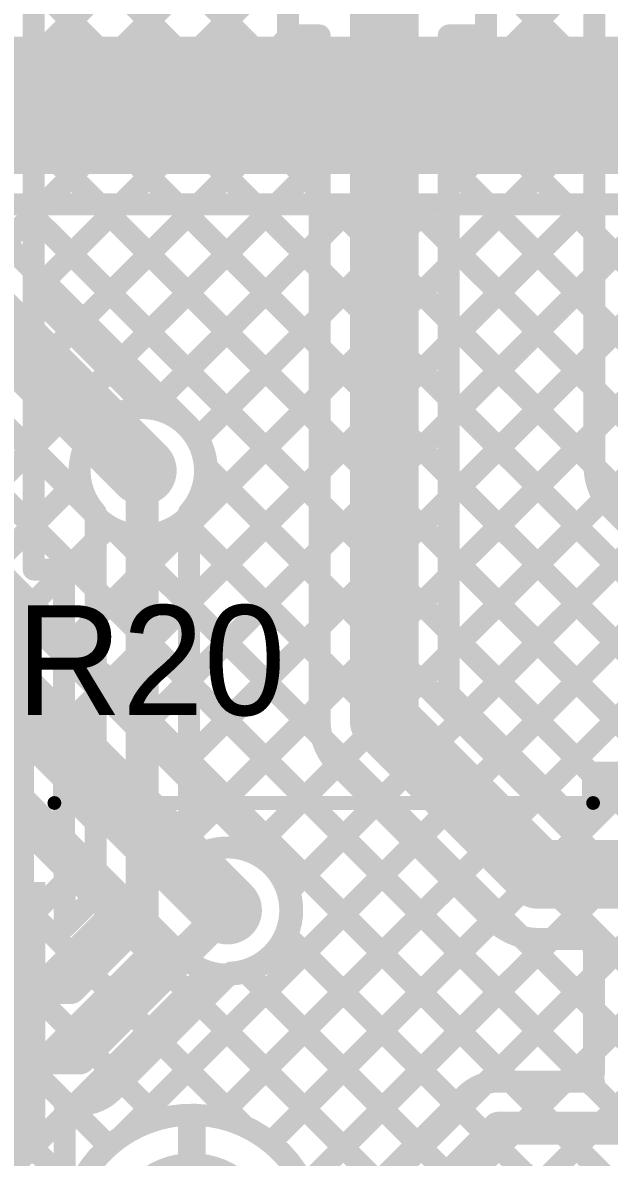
# Model space of a CAD drawing. Header units: millimetres. Extents: x 3.9 to 7.44, y 1.03 to 3.16.
# Drawn here: x 5.5685 to 5.7819, y 2.344 to 2.7571 of the extents above; entities that cross this region are included whole.
import ezdxf

# ---------------------------------------------------------------- set-up
doc = ezdxf.new("R2010")
doc.units = ezdxf.units.MM
doc.header["$MEASUREMENT"] = 0
for name, color, linetype in [('BottomLayer', 5, 'Continuous'), ('MultiLayer', 9, 'Continuous'), ('TopLayer', 1, 'Continuous'), ('TopOverlay', 2, 'Continuous'), ('TopPaste', 8, 'Continuous'), ('TopSolder', 216, 'Continuous'), ('ViaHoleLayer', 16, 'Continuous')]:
    doc.layers.add(name, color=color, linetype=linetype)

# ---------------------------------------------------------------- blocks, each defined once
blk = doc.blocks.new('PIC16F15355_I_SS_36')
at = {"layer": 'TopLayer'}
for points in [[(-0.10728, 0.1752), (-0.17618, 0.1752), (-0.10728, 0.15748), (-0.17618, 0.15748)], [(-0.10728, 0.14961), (-0.17618, 0.14961), (-0.10728, 0.13189), (-0.17618, 0.13189)], [(-0.10728, 0.12402), (-0.17618, 0.12402), (-0.10728, 0.1063), (-0.17618, 0.1063)], [(-0.10728, 0.09843), (-0.17618, 0.09843), (-0.10728, 0.08071), (-0.17618, 0.08071)]]:
    blk.add_solid(points, dxfattribs=at)
at = {"layer": 'TopOverlay', "const_width": 0.005}
blk.add_lwpolyline([(-0.1, 0.208), (0.096, 0.208)], dxfattribs=at)
at = {"layer": 'TopOverlay', "const_width": 0.0025}
for points in [[(-0.10125, 0.208, 1), (-0.09875, 0.208, 1)], [(0.09475, 0.208, 1), (0.09725, 0.208, 1)]]:
    blk.add_lwpolyline(points, format="xyb", close=True, dxfattribs=at)
at = {"layer": 'TopPaste'}
for points in [[(-0.10728, 0.1752), (-0.17618, 0.1752), (-0.10728, 0.15748), (-0.17618, 0.15748)], [(-0.10728, 0.14961), (-0.17618, 0.14961), (-0.10728, 0.13189), (-0.17618, 0.13189)], [(-0.10728, 0.12402), (-0.17618, 0.12402), (-0.10728, 0.1063), (-0.17618, 0.1063)], [(-0.10728, 0.09843), (-0.17618, 0.09843), (-0.10728, 0.08071), (-0.17618, 0.08071)]]:
    blk.add_solid(points, dxfattribs=at)
at = {"layer": 'TopSolder'}
for points in [[(-0.10328, 0.1792), (-0.18018, 0.1792), (-0.10328, 0.15348), (-0.18018, 0.15348)], [(-0.10328, 0.15361), (-0.18018, 0.15361), (-0.10328, 0.12789), (-0.18018, 0.12789)], [(-0.10328, 0.12802), (-0.18018, 0.12802), (-0.10328, 0.1023), (-0.18018, 0.1023)], [(-0.10328, 0.10243), (-0.18018, 0.10243), (-0.10328, 0.07671), (-0.18018, 0.07671)]]:
    blk.add_solid(points, dxfattribs=at)

msp = doc.modelspace()

# ---------------------------------------------------------------- linework, layer by layer
at = {"layer": 'BottomLayer'}
for points, const_width in [([(5.485, 2.727), (6.464, 2.727)], 0.05), ([(5.54823, 2.691), (5.97271, 2.691)], 0.008), ([(5.54823, 2.691), (5.62862, 2.61062)], 0.008), ([(5.56211, 2.67712), (5.576, 2.691)], 0.008), ([(5.56211, 2.67712), (5.576, 2.691)], 0.008), ([(5.56801, 2.691), (5.968, 2.29101)], 0.008), ([(5.57626, 2.66298), (5.60428, 2.691)], 0.008), ([(5.58248, 2.52778), (5.7457, 2.691)], 0.008), ([(5.5904, 2.64883), (5.63256, 2.691)], 0.008), ([(5.59629, 2.691), (5.968, 2.31929)], 0.008), ([(5.59662, 2.51363), (5.77399, 2.691)], 0.008), ([(5.60409, 2.35139), (5.94369, 2.691)], 0.008), ([(5.60454, 2.63469), (5.66085, 2.691)], 0.008), ([(5.61076, 2.49949), (5.80227, 2.691)], 0.008), ([(5.61868, 2.62055), (5.68913, 2.691)], 0.008), ([(5.62458, 2.691), (5.968, 2.34758)], 0.008), ([(5.6249, 2.48535), (5.83055, 2.691)], 0.008), ([(5.63228, 2.60587), (5.71742, 2.691)], 0.008), ([(5.63905, 2.47121), (5.85884, 2.691)], 0.008), ([(5.63947, 2.3585), (5.97198, 2.691)], 0.008), ([(5.65286, 2.691), (5.968, 2.37586)], 0.008), ([(5.65319, 2.45707), (5.88712, 2.691)], 0.008), ([(5.66544, 2.44104), (5.91541, 2.691)], 0.008), ([(5.68114, 2.691), (5.968, 2.40414)], 0.008), ([(5.70943, 2.691), (5.968, 2.43243)], 0.008), ([(5.73771, 2.691), (5.968, 2.46071)], 0.008), ([(5.766, 2.691), (5.968, 2.489)], 0.008), ([(5.531, 2.675), (5.612, 2.594)], 0.025), ([(5.65862, 2.34936), (5.96247, 2.65321)], 0.008), ([(5.46609, 2.6515), (5.84259, 2.275)], 0.008), ([(5.49437, 2.6515), (5.85938, 2.28649)], 0.008), ([(5.52127, 2.6515), (5.59538, 2.57738)], 0.008), ([(5.67109, 2.33354), (5.968, 2.63046)], 0.008), ([(5.54005, 2.5702), (5.57131, 2.60146)], 0.008), ([(5.67527, 2.30944), (5.968, 2.60217)], 0.008), ([(5.63547, 2.59526), (5.91844, 2.31229)], 0.008), ([(5.52266, 2.5876), (5.65964, 2.45062)], 0.008), ([(5.55419, 2.55606), (5.58545, 2.58732)], 0.008), ([(5.50602, 2.571), (5.64302, 2.434)], 0.025), ([(5.62674, 2.5757), (5.88775, 2.31469)], 0.008), ([(5.56834, 2.54192), (5.60013, 2.57372)], 0.008), ([(5.60084, 2.57332), (5.87003, 2.30413)], 0.008), ([(5.66911, 2.275), (5.968, 2.57389)], 0.008), ([(5.40038, 2.5475), (5.59983, 2.34805)], 0.008), ([(5.42867, 2.5475), (5.61822, 2.35795)], 0.008), ([(5.45695, 2.5475), (5.64921, 2.35524)], 0.008), ([(5.48524, 2.5475), (5.75774, 2.275)], 0.008), ([(5.49629, 2.5475), (5.6264, 2.41738)], 0.008), ([(5.6974, 2.275), (5.968, 2.5456)], 0.008), ([(5.38627, 2.275), (5.57753, 2.46626)], 0.008), ([(5.46337, 2.45623), (5.58803, 2.33157)], 0.008), ([(5.41455, 2.275), (5.59167, 2.45212)], 0.008), ([(5.44284, 2.275), (5.60581, 2.43797)], 0.008), ([(5.47112, 2.275), (5.61995, 2.42383)], 0.008), ([(5.6646, 2.4247), (5.8143, 2.275)], 0.008), ([(5.49941, 2.275), (5.63599, 2.41158)], 0.008), ([(5.64958, 2.41144), (5.78602, 2.275)], 0.008), ([(5.63, 2.314), (5.63, 2.3555)], 0.01)]:
    msp.add_lwpolyline(points, dxfattribs=dict(at, const_width=const_width))
for points, const_width in [([(5.56601, 2.691, 1), (5.57001, 2.691, 1)], 0.004), ([(5.574, 2.691, 1), (5.578, 2.691, 1)], 0.004), ([(5.574, 2.691, 1), (5.578, 2.691, 1)], 0.004), ([(5.59429, 2.691, 1), (5.59829, 2.691, 1)], 0.004), ([(5.60228, 2.691, 1), (5.60628, 2.691, 1)], 0.004), ([(5.62258, 2.691, 1), (5.62658, 2.691, 1)], 0.004), ([(5.63056, 2.691, 1), (5.63456, 2.691, 1)], 0.004), ([(5.65086, 2.691, 1), (5.65486, 2.691, 1)], 0.004), ([(5.65885, 2.691, 1), (5.66285, 2.691, 1)], 0.004), ([(5.67914, 2.691, 1), (5.68314, 2.691, 1)], 0.004), ([(5.68713, 2.691, 1), (5.69113, 2.691, 1)], 0.004), ([(5.70743, 2.691, 1), (5.71143, 2.691, 1)], 0.004), ([(5.71542, 2.691, 1), (5.71942, 2.691, 1)], 0.004), ([(5.73571, 2.691, 1), (5.73971, 2.691, 1)], 0.004), ([(5.7437, 2.691, 1), (5.7477, 2.691, 1)], 0.004), ([(5.764, 2.691, 1), (5.768, 2.691, 1)], 0.004), ([(5.77199, 2.691, 1), (5.77599, 2.691, 1)], 0.004), ([(5.57426, 2.66298, 1), (5.57826, 2.66298, 1)], 0.004), ([(5.5884, 2.64883, 1), (5.5924, 2.64883, 1)], 0.004), ([(5.60254, 2.63469, 1), (5.60654, 2.63469, 1)], 0.004), ([(5.61668, 2.62055, 1), (5.62068, 2.62055, 1)], 0.004), ([(5.62662, 2.61062, 1), (5.63062, 2.61062, 1)], 0.004), ([(5.62662, 2.61062, 1), (5.63062, 2.61062, 1)], 0.004), ([(5.63028, 2.60587, 1), (5.63428, 2.60587, 1)], 0.004), ([(5.56931, 2.60146, 1), (5.57331, 2.60146, 1)], 0.004), ([(5.60575, 2.594, 1), (5.61825, 2.594, 1)], 0.0125), ([(5.60609, 2.594, 1), (5.61791, 2.594, 1)], 0.01181), ([(5.63347, 2.59526, 1), (5.63747, 2.59526, 1)], 0.004), ([(5.6335, 2.594, 1), (5.6375, 2.594, 1)], 0.004), ([(5.6335, 2.594, 1), (5.6375, 2.594, 1)], 0.004), ([(5.58345, 2.58732, 1), (5.58745, 2.58732, 1)], 0.004), ([(5.59338, 2.57738, 1), (5.59738, 2.57738, 1)], 0.004), ([(5.59338, 2.57738, 1), (5.59738, 2.57738, 1)], 0.004), ([(5.62474, 2.5757, 1), (5.62874, 2.5757, 1)], 0.004), ([(5.59813, 2.57372, 1), (5.60213, 2.57372, 1)], 0.004), ([(5.59884, 2.57332, 1), (5.60284, 2.57332, 1)], 0.004), ([(5.56634, 2.54192, 1), (5.57034, 2.54192, 1)], 0.004), ([(5.58048, 2.52778, 1), (5.58448, 2.52778, 1)], 0.004), ([(5.59462, 2.51363, 1), (5.59862, 2.51363, 1)], 0.004), ([(5.60876, 2.49949, 1), (5.61276, 2.49949, 1)], 0.004), ([(5.6229, 2.48535, 1), (5.6269, 2.48535, 1)], 0.004), ([(5.63705, 2.47121, 1), (5.64105, 2.47121, 1)], 0.004), ([(5.57553, 2.46626, 1), (5.57953, 2.46626, 1)], 0.004), ([(5.65119, 2.45707, 1), (5.65519, 2.45707, 1)], 0.004), ([(5.58967, 2.45212, 1), (5.59367, 2.45212, 1)], 0.004), ([(5.65764, 2.45062, 1), (5.66164, 2.45062, 1)], 0.004), ([(5.65764, 2.45062, 1), (5.66164, 2.45062, 1)], 0.004), ([(5.63677, 2.434, 1), (5.64927, 2.434, 1)], 0.0125), ([(5.60381, 2.43797, 1), (5.60781, 2.43797, 1)], 0.004), ([(5.63711, 2.434, 1), (5.64893, 2.434, 1)], 0.01181), ([(5.66344, 2.44104, 1), (5.66744, 2.44104, 1)], 0.004), ([(5.66452, 2.434, 1), (5.66852, 2.434, 1)], 0.004), ([(5.66452, 2.434, 1), (5.66852, 2.434, 1)], 0.004), ([(5.61795, 2.42383, 1), (5.62195, 2.42383, 1)], 0.004), ([(5.6626, 2.4247, 1), (5.6666, 2.4247, 1)], 0.004), ([(5.6244, 2.41738, 1), (5.6284, 2.41738, 1)], 0.004), ([(5.6244, 2.41738, 1), (5.6284, 2.41738, 1)], 0.004), ([(5.63399, 2.41158, 1), (5.63799, 2.41158, 1)], 0.004), ([(5.64758, 2.41144, 1), (5.65158, 2.41144, 1)], 0.004), ([(5.61622, 2.35795, 1), (5.62022, 2.35795, 1)], 0.004), ([(5.6275, 2.3555, 1), (5.6325, 2.3555, 1)], 0.005), ([(5.63747, 2.3585, 1), (5.64147, 2.3585, 1)], 0.004), ([(5.64721, 2.35524, 1), (5.65121, 2.35524, 1)], 0.004), ([(5.60209, 2.35139, 1), (5.60609, 2.35139, 1)], 0.004), ([(5.59783, 2.34805, 1), (5.60183, 2.34805, 1)], 0.004), ([(5.65662, 2.34936, 1), (5.66062, 2.34936, 1)], 0.004), ([(5.61425, 2.314, 1), (5.64575, 2.314, 1)], 0.0315)]:
    msp.add_lwpolyline(points, format="xyb", close=True, dxfattribs=dict(at, const_width=const_width))
at = {"layer": 'BottomLayer', "const_width": 0.008}
for points in [[(5.62862, 2.61062, -0.198912), (5.6355, 2.594)], [(5.6355, 2.594, -0.668179), (5.59538, 2.57738)], [(5.65964, 2.45062, -0.198912), (5.66652, 2.434)], [(5.66652, 2.434, -0.668179), (5.6264, 2.41738)], [(5.60657, 2.275, -1.714826), (5.6755, 2.314)]]:
    msp.add_lwpolyline(points, format="xyb", dxfattribs=at)
at = {"layer": 'MultiLayer'}
for points, const_width in [([(5.60609, 2.594, 1), (5.61791, 2.594, 1)], 0.01181), ([(5.63711, 2.434, 1), (5.64893, 2.434, 1)], 0.01181), ([(5.61425, 2.314, 1), (5.64575, 2.314, 1)], 0.0315)]:
    msp.add_lwpolyline(points, format="xyb", close=True, dxfattribs=dict(at, const_width=const_width))
at = {"layer": 'TopLayer'}
for points, const_width in [([(5.665, 2.75248), (5.665, 2.90952)], 0.008), ([(5.737, 2.75248), (5.737, 2.90952)], 0.008), ([(5.7765, 2.596), (5.7765, 2.86744)], 0.008), ([(5.7, 2.503), (5.7, 2.82604)], 0.025), ([(5.5725, 2.71579), (5.665, 2.80829)], 0.008), ([(5.5725, 2.558), (5.5725, 2.78253)], 0.008), ([(5.5725, 2.68751), (5.665, 2.78)], 0.008), ([(5.5725, 2.68751), (5.665, 2.78)], 0.008), ([(5.62252, 2.77791), (5.6765, 2.72393)], 0.008), ([(5.7235, 2.72537), (5.7765, 2.77837)], 0.008), ([(5.737, 2.77657), (5.7765, 2.73707)], 0.008), ([(5.5725, 2.74408), (5.60093, 2.7725)], 0.008), ([(5.59962, 2.77252), (5.6765, 2.69564)], 0.008), ([(5.5725, 2.77136), (5.6765, 2.66736)], 0.008), ([(5.5725, 2.65922), (5.66576, 2.75248)], 0.008), ([(5.665, 2.75248), (5.6765, 2.75248)], 0.008), ([(5.6765, 2.503), (5.6765, 2.75248)], 0.008), ([(5.7235, 2.75248), (5.737, 2.75248)], 0.008), ([(5.7235, 2.51273), (5.7235, 2.75248)], 0.008), ([(5.7328, 2.75248), (5.7765, 2.70878)], 0.008), ([(5.7235, 2.69708), (5.7765, 2.75008)], 0.008), ([(5.5725, 2.74307), (5.6765, 2.63908)], 0.008), ([(5.5725, 2.63094), (5.6765, 2.73494)], 0.008), ([(5.7235, 2.7335), (5.7765, 2.6805)], 0.008), ([(5.7235, 2.6688), (5.7765, 2.7218)], 0.008), ([(5.5725, 2.71479), (5.6765, 2.61079)], 0.008), ([(5.5725, 2.60266), (5.6765, 2.70665)], 0.008), ([(5.7235, 2.70521), (5.7765, 2.65221)], 0.008), ([(5.7235, 2.64051), (5.7765, 2.69351)], 0.008), ([(5.5725, 2.68651), (5.6765, 2.58251)], 0.008), ([(5.61477, 2.61664), (5.6765, 2.67837)], 0.008), ([(5.7235, 2.67693), (5.7765, 2.62393)], 0.008), ([(5.7235, 2.61223), (5.7765, 2.66523)], 0.008), ([(5.5725, 2.65822), (5.614, 2.61672)], 0.008), ([(5.63178, 2.60536), (5.6765, 2.65008)], 0.008), ([(5.7235, 2.64864), (5.7765, 2.59564)], 0.008), ([(5.7235, 2.58395), (5.7765, 2.63695)], 0.008), ([(5.5725, 2.62994), (5.59419, 2.60825)], 0.008), ([(5.629, 2.5743), (5.6765, 2.6218)], 0.008), ([(5.7235, 2.62036), (5.85986, 2.484)], 0.008), ([(5.7235, 2.55566), (5.7765, 2.60866)], 0.008), ([(5.5725, 2.60165), (5.59349, 2.58066)], 0.008), ([(5.612, 2.432), (5.612, 2.594)], 0.012), ([(5.63472, 2.596), (5.6765, 2.55423)], 0.008), ([(5.5725, 2.57437), (5.58936, 2.59123)], 0.008), ([(5.629, 2.54601), (5.6765, 2.59351)], 0.008), ([(5.7235, 2.59208), (5.83158, 2.484)], 0.008), ([(5.7235, 2.52738), (5.77992, 2.58379)], 0.008), ([(5.595, 2.43904), (5.595, 2.57879)], 0.008), ([(5.629, 2.45199), (5.629, 2.57879)], 0.008), ([(5.7834, 2.57937), (5.8695, 2.49327)], 0.008), ([(5.5725, 2.57337), (5.595, 2.55087)], 0.008), ([(5.629, 2.57344), (5.6765, 2.52594)], 0.008), ([(5.58354, 2.55712), (5.595, 2.56858)], 0.008), ([(5.73032, 2.50591), (5.79359, 2.56918)], 0.008), ([(5.629, 2.51773), (5.6765, 2.56523)], 0.008), ([(5.7235, 2.56379), (5.80329, 2.484)], 0.008), ([(5.5725, 2.558), (5.58354, 2.558)], 0.008), ([(5.58354, 2.4512), (5.58354, 2.558)], 0.008), ([(5.74446, 2.49177), (5.80773, 2.55504)], 0.008), ([(5.629, 2.54516), (5.67732, 2.49683)], 0.008), ([(5.58354, 2.52883), (5.595, 2.5403)], 0.008), ([(5.629, 2.48945), (5.6765, 2.53695)], 0.008), ([(5.7586, 2.47763), (5.82187, 2.54089)], 0.008), ([(5.58354, 2.53405), (5.595, 2.52259)], 0.008), ([(5.7235, 2.53551), (5.776, 2.48301)], 0.008), ([(5.629, 2.51687), (5.77431, 2.37157)], 0.008), ([(5.7235, 2.51273), (5.76573, 2.4705)], 0.008), ([(5.58354, 2.50055), (5.595, 2.51201)], 0.008), ([(5.629, 2.46116), (5.6765, 2.50866)], 0.008), ([(5.7, 2.503), (5.756, 2.447)], 0.025), ([(5.58354, 2.50577), (5.595, 2.4943)], 0.008), ([(5.629, 2.48859), (5.74602, 2.37157)], 0.008), ([(5.58354, 2.47227), (5.595, 2.48373)], 0.008), ([(5.65136, 2.45523), (5.68295, 2.48683)], 0.008), ([(5.6834, 2.48637), (5.73937, 2.4304)], 0.008), ([(5.776, 2.484), (5.867, 2.484)], 0.008), ([(5.776, 2.4705), (5.776, 2.484)], 0.008), ([(5.58354, 2.47749), (5.595, 2.46602)], 0.008), ([(5.66489, 2.44048), (5.69709, 2.47268)], 0.008), ([(5.76573, 2.4705), (5.776, 2.4705)], 0.008), ([(5.60409, 2.35139), (5.71123, 2.45854)], 0.008), ([(5.629, 2.4603), (5.63425, 2.45506)], 0.008), ([(5.58372, 2.44416), (5.595, 2.45545)], 0.008), ([(5.756, 2.447), (5.816, 2.447)], 0.025), ([(5.58372, 2.42776), (5.58372, 2.4512)], 0.008), ([(5.58372, 2.44902), (5.59435, 2.43839)], 0.008), ([(5.63947, 2.3585), (5.72537, 2.4444)], 0.008), ([(5.58372, 2.42776), (5.595, 2.43904)], 0.008), ([(5.58575, 2.40575), (5.612, 2.432)], 0.012), ([(5.58918, 2.38016), (5.64302, 2.434)], 0.012), ([(5.65862, 2.34936), (5.73951, 2.43025)], 0.008), ([(5.66408, 2.42523), (5.72613, 2.36317)], 0.008), ([(5.67109, 2.33354), (5.76104, 2.4235)], 0.008), ([(5.74983, 2.42432), (5.77628, 2.39787)], 0.008), ([(5.756, 2.4235), (5.776, 2.4235)], 0.008), ([(5.776, 2.42034), (5.776, 2.4235)], 0.008), ([(5.77628, 2.42034), (5.77628, 2.4235)], 0.008), ([(5.77628, 2.42034), (5.77628, 2.4235)], 0.008), ([(5.77628, 2.41148), (5.77628, 2.42034)], 0.008), ([(5.77628, 2.41148), (5.77628, 2.42034)], 0.008), ([(5.60122, 2.36816), (5.64429, 2.41122)], 0.008), ([(5.64903, 2.41199), (5.71199, 2.34903)], 0.008), ([(5.73668, 2.37085), (5.77628, 2.41045)], 0.008), ([(5.77628, 2.40002), (5.77628, 2.41148)], 0.008), ([(5.53827, 2.40575), (5.58575, 2.40575)], 0.012), ([(5.6329, 2.39984), (5.69785, 2.33489)], 0.008), ([(5.77628, 2.38589), (5.77628, 2.40002)], 0.008), ([(5.77628, 2.38589), (5.77628, 2.40002)], 0.008), ([(5.61876, 2.38569), (5.64921, 2.35524)], 0.008), ([(5.77628, 2.37443), (5.77628, 2.38589)], 0.008), ([(5.53827, 2.38016), (5.58918, 2.38016)], 0.012), ([(5.76568, 2.37157), (5.77628, 2.38217)], 0.008), ([(5.60461, 2.37155), (5.61822, 2.35795)], 0.008), ([(5.74157, 2.37157), (5.77628, 2.37157)], 0.008), ([(5.67547, 2.31251), (5.72953, 2.36657)], 0.008), ([(5.58372, 2.35931), (5.58756, 2.36316)], 0.008), ([(5.58372, 2.36316), (5.58918, 2.36316)], 0.008), ([(5.58372, 2.34883), (5.58372, 2.3603)], 0.008), ([(5.58473, 2.36316), (5.59983, 2.34805)], 0.008), ([(5.597, 2.21), (5.74157, 2.35457)], 0.012), ([(5.63, 2.314), (5.63, 2.3555)], 0.01), ([(5.74157, 2.35457), (5.82173, 2.35457)], 0.012), ([(5.58372, 2.33471), (5.58372, 2.34883)], 0.008), ([(5.58372, 2.33471), (5.58372, 2.34883)], 0.008)]:
    msp.add_lwpolyline(points, dxfattribs=dict(at, const_width=const_width))
for points, const_width in [([(5.663, 2.75248, 1), (5.667, 2.75248, 1)], 0.004), ([(5.663, 2.75248, 1), (5.667, 2.75248, 1)], 0.004), ([(5.66376, 2.75248, 1), (5.66776, 2.75248, 1)], 0.004), ([(5.6745, 2.75248, 1), (5.6785, 2.75248, 1)], 0.004), ([(5.6745, 2.75248, 1), (5.6785, 2.75248, 1)], 0.004), ([(5.7215, 2.75248, 1), (5.7255, 2.75248, 1)], 0.004), ([(5.7215, 2.75248, 1), (5.7255, 2.75248, 1)], 0.004), ([(5.7308, 2.75248, 1), (5.7348, 2.75248, 1)], 0.004), ([(5.735, 2.75248, 1), (5.739, 2.75248, 1)], 0.004), ([(5.735, 2.75248, 1), (5.739, 2.75248, 1)], 0.004), ([(5.7745, 2.75008, 1), (5.7785, 2.75008, 1)], 0.004), ([(5.5705, 2.74408, 1), (5.5745, 2.74408, 1)], 0.004), ([(5.5705, 2.74307, 1), (5.5745, 2.74307, 1)], 0.004), ([(5.7745, 2.73707, 1), (5.7785, 2.73707, 1)], 0.004), ([(5.6745, 2.73494, 1), (5.6785, 2.73494, 1)], 0.004), ([(5.7215, 2.7335, 1), (5.7255, 2.7335, 1)], 0.004), ([(5.6745, 2.72393, 1), (5.6785, 2.72393, 1)], 0.004), ([(5.7215, 2.72537, 1), (5.7255, 2.72537, 1)], 0.004), ([(5.7745, 2.7218, 1), (5.7785, 2.7218, 1)], 0.004), ([(5.5705, 2.71579, 1), (5.5745, 2.71579, 1)], 0.004), ([(5.5705, 2.71479, 1), (5.5745, 2.71479, 1)], 0.004), ([(5.6745, 2.70665, 1), (5.6785, 2.70665, 1)], 0.004), ([(5.7745, 2.70878, 1), (5.7785, 2.70878, 1)], 0.004), ([(5.7215, 2.70521, 1), (5.7255, 2.70521, 1)], 0.004), ([(5.6745, 2.69564, 1), (5.6785, 2.69564, 1)], 0.004), ([(5.7215, 2.69708, 1), (5.7255, 2.69708, 1)], 0.004), ([(5.7745, 2.69351, 1), (5.7785, 2.69351, 1)], 0.004), ([(5.5705, 2.68751, 1), (5.5745, 2.68751, 1)], 0.004), ([(5.5705, 2.68751, 1), (5.5745, 2.68751, 1)], 0.004), ([(5.5705, 2.68651, 1), (5.5745, 2.68651, 1)], 0.004), ([(5.6745, 2.67837, 1), (5.6785, 2.67837, 1)], 0.004), ([(5.7745, 2.6805, 1), (5.7785, 2.6805, 1)], 0.004), ([(5.7215, 2.67693, 1), (5.7255, 2.67693, 1)], 0.004), ([(5.6745, 2.66736, 1), (5.6785, 2.66736, 1)], 0.004), ([(5.7215, 2.6688, 1), (5.7255, 2.6688, 1)], 0.004), ([(5.7745, 2.66523, 1), (5.7785, 2.66523, 1)], 0.004), ([(5.5705, 2.65922, 1), (5.5745, 2.65922, 1)], 0.004), ([(5.5705, 2.65822, 1), (5.5745, 2.65822, 1)], 0.004), ([(5.6745, 2.65008, 1), (5.6785, 2.65008, 1)], 0.004), ([(5.7215, 2.64864, 1), (5.7255, 2.64864, 1)], 0.004), ([(5.7745, 2.65221, 1), (5.7785, 2.65221, 1)], 0.004), ([(5.7215, 2.64051, 1), (5.7255, 2.64051, 1)], 0.004), ([(5.6745, 2.63908, 1), (5.6785, 2.63908, 1)], 0.004), ([(5.7745, 2.63695, 1), (5.7785, 2.63695, 1)], 0.004), ([(5.5705, 2.63094, 1), (5.5745, 2.63094, 1)], 0.004), ([(5.5705, 2.62994, 1), (5.5745, 2.62994, 1)], 0.004), ([(5.7745, 2.62393, 1), (5.7785, 2.62393, 1)], 0.004), ([(5.6745, 2.6218, 1), (5.6785, 2.6218, 1)], 0.004), ([(5.7215, 2.62036, 1), (5.7255, 2.62036, 1)], 0.004), ([(5.612, 2.61672, 1), (5.616, 2.61672, 1)], 0.004), ([(5.61277, 2.61664, 1), (5.61677, 2.61664, 1)], 0.004), ([(5.7215, 2.61223, 1), (5.7255, 2.61223, 1)], 0.004), ([(5.59219, 2.60825, 1), (5.59619, 2.60825, 1)], 0.004), ([(5.6745, 2.61079, 1), (5.6785, 2.61079, 1)], 0.004), ([(5.7745, 2.60866, 1), (5.7785, 2.60866, 1)], 0.004), ([(5.62978, 2.60536, 1), (5.63378, 2.60536, 1)], 0.004), ([(5.5705, 2.60266, 1), (5.5745, 2.60266, 1)], 0.004), ([(5.5705, 2.60165, 1), (5.5745, 2.60165, 1)], 0.004), ([(5.60609, 2.594, 1), (5.61791, 2.594, 1)], 0.01181), ([(5.609, 2.594, 1), (5.615, 2.594, 1)], 0.006), ([(5.63272, 2.596, 1), (5.63672, 2.596, 1)], 0.004), ([(5.7745, 2.596, 1), (5.7785, 2.596, 1)], 0.004), ([(5.7745, 2.596, 1), (5.7785, 2.596, 1)], 0.004), ([(5.7745, 2.596, 1), (5.7785, 2.596, 1)], 0.004), ([(5.7745, 2.59564, 1), (5.7785, 2.59564, 1)], 0.004), ([(5.58736, 2.59123, 1), (5.59136, 2.59123, 1)], 0.004), ([(5.63281, 2.594, 1), (5.63681, 2.594, 1)], 0.004), ([(5.63281, 2.594, 1), (5.63681, 2.594, 1)], 0.004), ([(5.6745, 2.59351, 1), (5.6785, 2.59351, 1)], 0.004), ([(5.7215, 2.59208, 1), (5.7255, 2.59208, 1)], 0.004), ([(5.6745, 2.58251, 1), (5.6785, 2.58251, 1)], 0.004), ([(5.7215, 2.58395, 1), (5.7255, 2.58395, 1)], 0.004), ([(5.77792, 2.58379, 1), (5.78192, 2.58379, 1)], 0.004), ([(5.59149, 2.58066, 1), (5.59549, 2.58066, 1)], 0.004), ([(5.593, 2.57879, 1), (5.597, 2.57879, 1)], 0.004), ([(5.593, 2.57879, 1), (5.597, 2.57879, 1)], 0.004), ([(5.627, 2.57879, 1), (5.631, 2.57879, 1)], 0.004), ([(5.627, 2.57879, 1), (5.631, 2.57879, 1)], 0.004), ([(5.78138, 2.57938, 1), (5.78538, 2.57938, 1)], 0.004), ([(5.7814, 2.57937, 1), (5.7854, 2.57937, 1)], 0.004), ([(5.7814, 2.57937, 1), (5.7854, 2.57937, 1)], 0.004), ([(5.5705, 2.57437, 1), (5.5745, 2.57437, 1)], 0.004), ([(5.627, 2.5743, 1), (5.631, 2.5743, 1)], 0.004), ([(5.5705, 2.57337, 1), (5.5745, 2.57337, 1)], 0.004), ([(5.627, 2.57344, 1), (5.631, 2.57344, 1)], 0.004), ([(5.593, 2.56858, 1), (5.597, 2.56858, 1)], 0.004), ([(5.6745, 2.56523, 1), (5.6785, 2.56523, 1)], 0.004), ([(5.7215, 2.56379, 1), (5.7255, 2.56379, 1)], 0.004), ([(5.5705, 2.558, 1), (5.5745, 2.558, 1)], 0.004), ([(5.5705, 2.558, 1), (5.5745, 2.558, 1)], 0.004), ([(5.58154, 2.558, 1), (5.58554, 2.558, 1)], 0.004), ([(5.58154, 2.558, 1), (5.58554, 2.558, 1)], 0.004), ([(5.58154, 2.55712, 1), (5.58554, 2.55712, 1)], 0.004), ([(5.6745, 2.55423, 1), (5.6785, 2.55423, 1)], 0.004), ([(5.7215, 2.55566, 1), (5.7255, 2.55566, 1)], 0.004), ([(5.593, 2.55087, 1), (5.597, 2.55087, 1)], 0.004), ([(5.627, 2.54601, 1), (5.631, 2.54601, 1)], 0.004), ([(5.627, 2.54516, 1), (5.631, 2.54516, 1)], 0.004), ([(5.593, 2.5403, 1), (5.597, 2.5403, 1)], 0.004), ([(5.6745, 2.53695, 1), (5.6785, 2.53695, 1)], 0.004), ([(5.58154, 2.53405, 1), (5.58554, 2.53405, 1)], 0.004), ([(5.7215, 2.53551, 1), (5.7255, 2.53551, 1)], 0.004), ([(5.58154, 2.52883, 1), (5.58554, 2.52883, 1)], 0.004), ([(5.6745, 2.52594, 1), (5.6785, 2.52594, 1)], 0.004), ([(5.7215, 2.52738, 1), (5.7255, 2.52738, 1)], 0.004), ([(5.593, 2.52259, 1), (5.597, 2.52259, 1)], 0.004), ([(5.627, 2.51773, 1), (5.631, 2.51773, 1)], 0.004), ([(5.627, 2.51687, 1), (5.631, 2.51687, 1)], 0.004), ([(5.7215, 2.51273, 1), (5.7255, 2.51273, 1)], 0.004), ([(5.7215, 2.51273, 1), (5.7255, 2.51273, 1)], 0.004), ([(5.593, 2.51201, 1), (5.597, 2.51201, 1)], 0.004), ([(5.6745, 2.50866, 1), (5.6785, 2.50866, 1)], 0.004), ([(5.69375, 2.503, 1), (5.70625, 2.503, 1)], 0.0125), ([(5.69375, 2.503, 1), (5.70625, 2.503, 1)], 0.0125), ([(5.58154, 2.50577, 1), (5.58554, 2.50577, 1)], 0.004), ([(5.72832, 2.50591, 1), (5.73232, 2.50591, 1)], 0.004), ([(5.58154, 2.50055, 1), (5.58554, 2.50055, 1)], 0.004), ([(5.6745, 2.503, 1), (5.6785, 2.503, 1)], 0.004), ([(5.6745, 2.503, 1), (5.6785, 2.503, 1)], 0.004), ([(5.6745, 2.503, 1), (5.6785, 2.503, 1)], 0.004), ([(5.67532, 2.49683, 1), (5.67932, 2.49683, 1)], 0.004), ([(5.593, 2.4943, 1), (5.597, 2.4943, 1)], 0.004), ([(5.74246, 2.49177, 1), (5.74646, 2.49177, 1)], 0.004), ([(5.627, 2.48945, 1), (5.631, 2.48945, 1)], 0.004), ([(5.627, 2.48859, 1), (5.631, 2.48859, 1)], 0.004), ([(5.593, 2.48373, 1), (5.597, 2.48373, 1)], 0.004), ([(5.68095, 2.48683, 1), (5.68495, 2.48683, 1)], 0.004), ([(5.68138, 2.48638, 1), (5.68538, 2.48638, 1)], 0.004), ([(5.6814, 2.48637, 1), (5.6854, 2.48637, 1)], 0.004), ([(5.6814, 2.48637, 1), (5.6854, 2.48637, 1)], 0.004), ([(5.774, 2.484, 1), (5.778, 2.484, 1)], 0.004), ([(5.774, 2.484, 1), (5.778, 2.484, 1)], 0.004), ([(5.774, 2.48301, 1), (5.778, 2.48301, 1)], 0.004), ([(5.58154, 2.47749, 1), (5.58554, 2.47749, 1)], 0.004), ([(5.7566, 2.47763, 1), (5.7606, 2.47763, 1)], 0.004), ([(5.58154, 2.47227, 1), (5.58554, 2.47227, 1)], 0.004), ([(5.69509, 2.47268, 1), (5.69909, 2.47268, 1)], 0.004), ([(5.76373, 2.4705, 1), (5.76773, 2.4705, 1)], 0.004), ([(5.76373, 2.4705, 1), (5.76773, 2.4705, 1)], 0.004), ([(5.774, 2.4705, 1), (5.778, 2.4705, 1)], 0.004), ([(5.774, 2.4705, 1), (5.778, 2.4705, 1)], 0.004), ([(5.593, 2.46602, 1), (5.597, 2.46602, 1)], 0.004), ([(5.627, 2.46116, 1), (5.631, 2.46116, 1)], 0.004), ([(5.627, 2.4603, 1), (5.631, 2.4603, 1)], 0.004), ([(5.70923, 2.45854, 1), (5.71323, 2.45854, 1)], 0.004), ([(5.593, 2.45545, 1), (5.597, 2.45545, 1)], 0.004), ([(5.63225, 2.45506, 1), (5.63625, 2.45506, 1)], 0.004), ([(5.64936, 2.45523, 1), (5.65336, 2.45523, 1)], 0.004), ([(5.74975, 2.447, 1), (5.76225, 2.447, 1)], 0.0125), ([(5.74975, 2.447, 1), (5.76225, 2.447, 1)], 0.0125), ([(5.58154, 2.4512, 1), (5.58554, 2.4512, 1)], 0.004), ([(5.58172, 2.4512, 1), (5.58572, 2.4512, 1)], 0.004), ([(5.627, 2.45199, 1), (5.631, 2.45199, 1)], 0.004), ([(5.627, 2.45199, 1), (5.631, 2.45199, 1)], 0.004), ([(5.58172, 2.44902, 1), (5.58572, 2.44902, 1)], 0.004), ([(5.58172, 2.44416, 1), (5.58572, 2.44416, 1)], 0.004), ([(5.72337, 2.4444, 1), (5.72737, 2.4444, 1)], 0.004), ([(5.59235, 2.43839, 1), (5.59635, 2.43839, 1)], 0.004), ([(5.593, 2.43904, 1), (5.597, 2.43904, 1)], 0.004), ([(5.593, 2.43904, 1), (5.597, 2.43904, 1)], 0.004), ([(5.63711, 2.434, 1), (5.64893, 2.434, 1)], 0.01181), ([(5.66289, 2.44048, 1), (5.66689, 2.44048, 1)], 0.004), ([(5.609, 2.432, 1), (5.615, 2.432, 1)], 0.006), ([(5.609, 2.432, 1), (5.615, 2.432, 1)], 0.006), ([(5.64002, 2.434, 1), (5.64602, 2.434, 1)], 0.006), ([(5.66383, 2.434, 1), (5.66783, 2.434, 1)], 0.004), ([(5.66383, 2.434, 1), (5.66783, 2.434, 1)], 0.004), ([(5.73737, 2.4304, 1), (5.74137, 2.4304, 1)], 0.004), ([(5.73737, 2.4304, 1), (5.74137, 2.4304, 1)], 0.004), ([(5.73738, 2.43038, 1), (5.74138, 2.43038, 1)], 0.004), ([(5.73751, 2.43025, 1), (5.74151, 2.43025, 1)], 0.004), ([(5.58172, 2.42776, 1), (5.58572, 2.42776, 1)], 0.004), ([(5.58172, 2.42776, 1), (5.58572, 2.42776, 1)], 0.004), ([(5.66208, 2.42523, 1), (5.66608, 2.42523, 1)], 0.004), ([(5.74783, 2.42432, 1), (5.75183, 2.42432, 1)], 0.004), ([(5.754, 2.4235, 1), (5.758, 2.4235, 1)], 0.004), ([(5.754, 2.4235, 1), (5.758, 2.4235, 1)], 0.004), ([(5.754, 2.4235, 1), (5.758, 2.4235, 1)], 0.004), ([(5.75904, 2.4235, 1), (5.76304, 2.4235, 1)], 0.004), ([(5.774, 2.4235, 1), (5.778, 2.4235, 1)], 0.004), ([(5.774, 2.4235, 1), (5.778, 2.4235, 1)], 0.004), ([(5.77428, 2.4235, 1), (5.77828, 2.4235, 1)], 0.004), ([(5.77428, 2.4235, 1), (5.77828, 2.4235, 1)], 0.004), ([(5.774, 2.42034, 1), (5.778, 2.42034, 1)], 0.004), ([(5.77428, 2.42034, 1), (5.77828, 2.42034, 1)], 0.004), ([(5.77428, 2.42034, 1), (5.77828, 2.42034, 1)], 0.004), ([(5.77428, 2.42034, 1), (5.77828, 2.42034, 1)], 0.004), ([(5.77428, 2.42034, 1), (5.77828, 2.42034, 1)], 0.004), ([(5.64229, 2.41122, 1), (5.64629, 2.41122, 1)], 0.004), ([(5.64229, 2.41122, 1), (5.64629, 2.41122, 1)], 0.004), ([(5.64703, 2.41199, 1), (5.65103, 2.41199, 1)], 0.004), ([(5.77428, 2.41148, 1), (5.77828, 2.41148, 1)], 0.004), ([(5.77428, 2.41148, 1), (5.77828, 2.41148, 1)], 0.004), ([(5.77428, 2.41148, 1), (5.77828, 2.41148, 1)], 0.004), ([(5.77428, 2.41045, 1), (5.77828, 2.41045, 1)], 0.004), ([(5.58275, 2.40575, 1), (5.58875, 2.40575, 1)], 0.006), ([(5.58275, 2.40575, 1), (5.58875, 2.40575, 1)], 0.006), ([(5.6309, 2.39984, 1), (5.6349, 2.39984, 1)], 0.004), ([(5.77428, 2.40002, 1), (5.77828, 2.40002, 1)], 0.004), ([(5.77428, 2.40002, 1), (5.77828, 2.40002, 1)], 0.004), ([(5.77428, 2.40002, 1), (5.77828, 2.40002, 1)], 0.004), ([(5.77428, 2.39787, 1), (5.77828, 2.39787, 1)], 0.004), ([(5.61676, 2.38569, 1), (5.62076, 2.38569, 1)], 0.004), ([(5.77428, 2.38589, 1), (5.77828, 2.38589, 1)], 0.004), ([(5.77428, 2.38589, 1), (5.77828, 2.38589, 1)], 0.004), ([(5.77428, 2.38589, 1), (5.77828, 2.38589, 1)], 0.004), ([(5.58618, 2.38016, 1), (5.59218, 2.38016, 1)], 0.006), ([(5.58618, 2.38016, 1), (5.59218, 2.38016, 1)], 0.006), ([(5.77428, 2.38217, 1), (5.77828, 2.38217, 1)], 0.004), ([(5.77428, 2.37443, 1), (5.77828, 2.37443, 1)], 0.004), ([(5.5992, 2.36814, 1), (5.6032, 2.36814, 1)], 0.004), ([(5.59922, 2.36816, 1), (5.60322, 2.36816, 1)], 0.004), ([(5.59922, 2.36816, 1), (5.60322, 2.36816, 1)], 0.004), ([(5.60261, 2.37155, 1), (5.60661, 2.37155, 1)], 0.004), ([(5.73468, 2.37085, 1), (5.73868, 2.37085, 1)], 0.004), ([(5.73957, 2.37157, 1), (5.74357, 2.37157, 1)], 0.004), ([(5.73957, 2.37157, 1), (5.74357, 2.37157, 1)], 0.004), ([(5.73957, 2.37157, 1), (5.74357, 2.37157, 1)], 0.004), ([(5.74402, 2.37157, 1), (5.74802, 2.37157, 1)], 0.004), ([(5.76368, 2.37157, 1), (5.76768, 2.37157, 1)], 0.004), ([(5.77231, 2.37157, 1), (5.77631, 2.37157, 1)], 0.004), ([(5.77428, 2.37157, 1), (5.77828, 2.37157, 1)], 0.004), ([(5.72753, 2.36657, 1), (5.73153, 2.36657, 1)], 0.004), ([(5.72753, 2.36657, 1), (5.73153, 2.36657, 1)], 0.004), ([(5.72755, 2.36659, 1), (5.73155, 2.36659, 1)], 0.004), ([(5.58172, 2.36316, 1), (5.58572, 2.36316, 1)], 0.004), ([(5.58172, 2.3603, 1), (5.58572, 2.3603, 1)], 0.004), ([(5.58172, 2.35931, 1), (5.58572, 2.35931, 1)], 0.004), ([(5.58273, 2.36316, 1), (5.58673, 2.36316, 1)], 0.004), ([(5.58556, 2.36316, 1), (5.58956, 2.36316, 1)], 0.004), ([(5.58718, 2.36316, 1), (5.59118, 2.36316, 1)], 0.004), ([(5.58718, 2.36316, 1), (5.59118, 2.36316, 1)], 0.004), ([(5.58718, 2.36316, 1), (5.59118, 2.36316, 1)], 0.004), ([(5.72413, 2.36317, 1), (5.72813, 2.36317, 1)], 0.004), ([(5.61622, 2.35795, 1), (5.62022, 2.35795, 1)], 0.004), ([(5.6275, 2.3555, 1), (5.6325, 2.3555, 1)], 0.005), ([(5.63747, 2.3585, 1), (5.64147, 2.3585, 1)], 0.004), ([(5.64721, 2.35524, 1), (5.65121, 2.35524, 1)], 0.004), ([(5.73857, 2.35457, 1), (5.74457, 2.35457, 1)], 0.006), ([(5.73857, 2.35457, 1), (5.74457, 2.35457, 1)], 0.006), ([(5.60209, 2.35139, 1), (5.60609, 2.35139, 1)], 0.004), ([(5.58172, 2.34883, 1), (5.58572, 2.34883, 1)], 0.004), ([(5.58172, 2.34883, 1), (5.58572, 2.34883, 1)], 0.004), ([(5.58172, 2.34883, 1), (5.58572, 2.34883, 1)], 0.004), ([(5.59783, 2.34805, 1), (5.60183, 2.34805, 1)], 0.004), ([(5.65662, 2.34936, 1), (5.66062, 2.34936, 1)], 0.004), ([(5.70999, 2.34903, 1), (5.71399, 2.34903, 1)], 0.004), ([(5.61425, 2.314, 1), (5.64575, 2.314, 1)], 0.0315)]:
    msp.add_lwpolyline(points, format="xyb", close=True, dxfattribs=dict(at, const_width=const_width))
at = {"layer": 'TopLayer', "const_width": 0.008}
for points in [[(5.595, 2.57879, -1.452551), (5.63481, 2.594)], [(5.78338, 2.57938, -0.198912), (5.7765, 2.596)], [(5.7834, 2.57937, -0.199188), (5.7765, 2.596)], [(5.63481, 2.594, -0.184522), (5.629, 2.57879)], [(5.68338, 2.48638, -0.198912), (5.6765, 2.503)], [(5.6834, 2.48637, -0.199188), (5.6765, 2.503)], [(5.629, 2.45199, -0.624416), (5.66583, 2.434)], [(5.66583, 2.434, -0.398045), (5.64429, 2.41122)], [(5.756, 2.4235, -0.199188), (5.73937, 2.4304)], [(5.756, 2.4235, -0.198912), (5.73938, 2.43038)], [(5.60122, 2.36816, -0.199327), (5.58918, 2.36316)], [(5.6012, 2.36814, -0.198912), (5.58918, 2.36316)], [(5.72953, 2.36657, -0.199327), (5.74157, 2.37157)], [(5.72955, 2.36659, -0.198912), (5.74157, 2.37157)], [(5.59822, 2.28145, -1.506313), (5.6755, 2.314)]]:
    msp.add_lwpolyline(points, format="xyb", dxfattribs=at)
at = {"layer": 'TopLayer'}
msp.add_solid([(5.50354, 2.43134), (5.57254, 2.43134), (5.50354, 2.547), (5.57254, 2.547)], dxfattribs=at)
at = {"layer": 'ViaHoleLayer', "const_width": 0.00591}
for points in [[(5.60905, 2.594, 1), (5.61495, 2.594, 1)], [(5.64007, 2.434, 1), (5.64597, 2.434, 1)]]:
    msp.add_lwpolyline(points, format="xyb", close=True, dxfattribs=at)

# ---------------------------------------------------------------- block references
msp.add_blockref('PIC16F15355_I_SS_36', (5.68, 2.265))

# ---------------------------------------------------------------- texts
at = {"layer": 'TopOverlay'}
msp.add_text('R20', height=0.04, dxfattribs=at).set_placement((5.566, 2.505))

doc.saveas('drawing.dxf')
